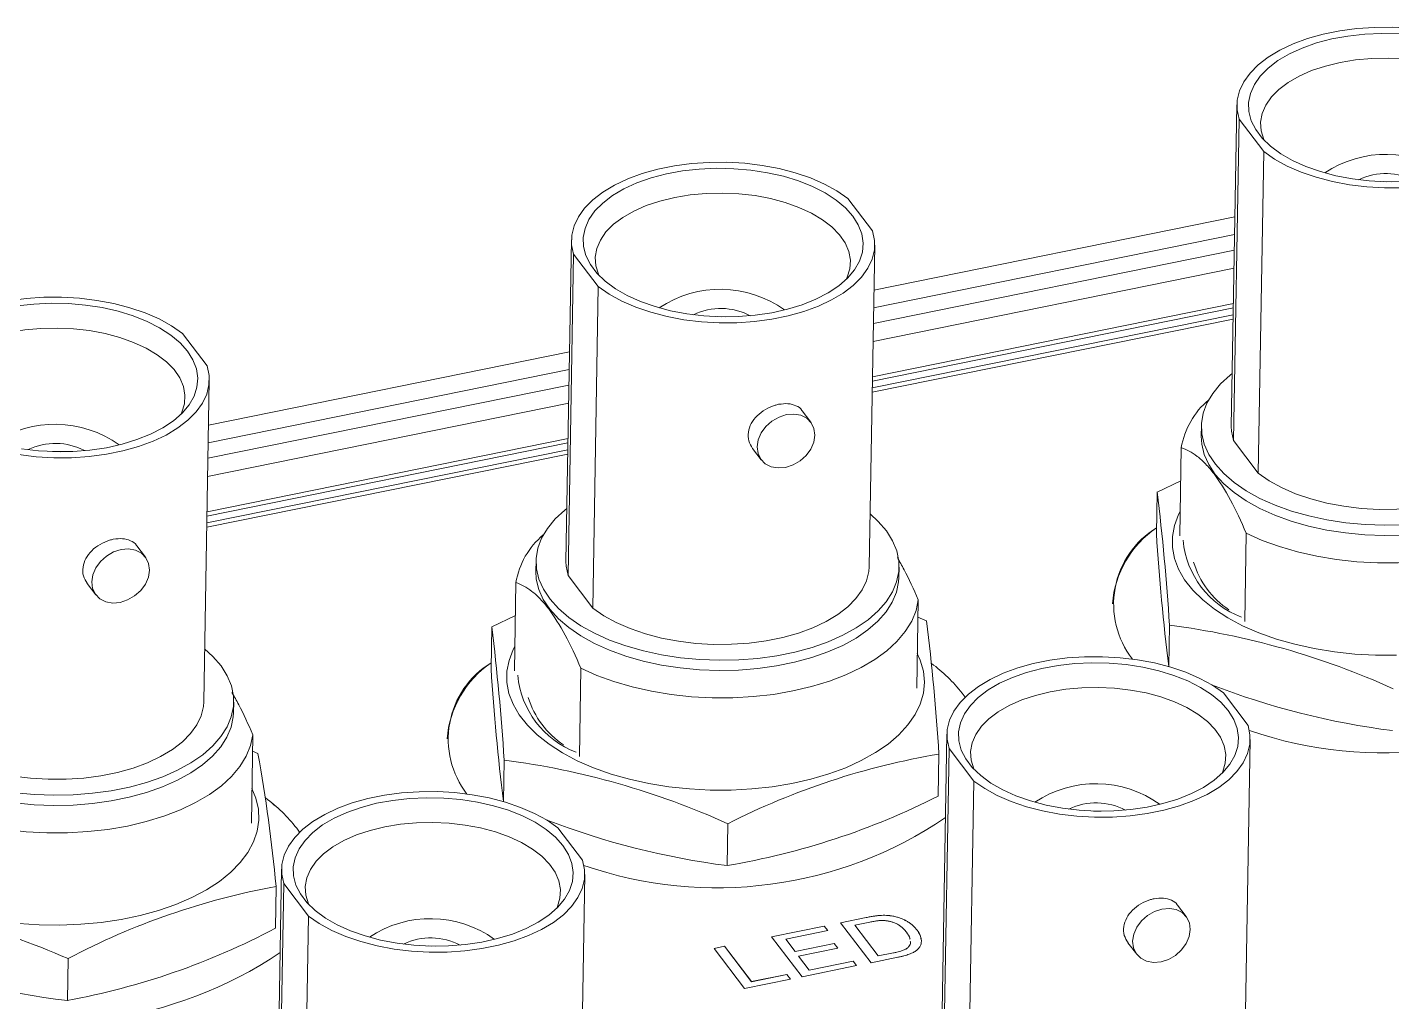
# Paper-space layout 'Sheet1' of a CAD drawing. Header units: millimetres. Extents: x 2 to 278, y 1 to 215.
# Drawn here: x 190.57 to 212.29, y 147.52 to 163.03 of the extents above; entities that cross this region are included whole.
import ezdxf

# ---------------------------------------------------------------- set-up
doc = ezdxf.new("R2010")
doc.units = ezdxf.units.MM

psp = doc.layouts.new('Sheet1')

# ---------------------------------------------------------------- linework, layer by layer
at = {"color": 7, "linetype": 'Continuous', "lineweight": 18}
for p, q in [((209.823, 161.791), (209.734, 156.676)), ((209.768, 156.45), (209.857, 161.566)), ((209.857, 161.566), (210.25, 161.048)), ((210.25, 161.048), (210.161, 155.932)), ((212.154, 160.571), (212.276, 160.568)), ((204.026, 159.786), (203.633, 160.303)), ((209.792, 160.009), (204.047, 158.844)), ((199.234, 159.644), (199.146, 154.528)), ((199.18, 154.302), (199.268, 159.418)), ((199.268, 159.418), (199.661, 158.901)), ((203.971, 154.445), (204.06, 159.56)), ((199.661, 158.901), (199.573, 153.785)), ((209.767, 158.562), (204.022, 157.397)), ((204.023, 157.465), (209.768, 158.63)), ((201.566, 158.423), (201.687, 158.421)), ((209.765, 158.453), (204.02, 157.288)), ((193.438, 157.639), (193.045, 158.156)), ((199.204, 157.862), (193.459, 156.697)), ((193.383, 152.297), (193.471, 157.413)), ((203.043, 156.744), (202.905, 156.926)), ((209.258, 156.684), (209.255, 156.522)), ((199.179, 156.415), (193.434, 155.25)), ((193.435, 155.317), (199.18, 156.482)), ((208.914, 154.934), (208.938, 156.339)), ((209.768, 156.45), (210.161, 155.932)), ((190.978, 156.276), (191.099, 156.274)), ((199.177, 156.306), (193.432, 155.141)), ((202.116, 156.327), (202.254, 156.145)), ((208.929, 155.813), (208.554, 155.633)), ((208.554, 155.633), (208.542, 154.967)), ((209.972, 154.978), (209.948, 153.572)), ((192.455, 154.597), (192.316, 154.778)), ((198.67, 154.536), (198.667, 154.375)), ((204.445, 154.275), (204.447, 154.436)), ((191.527, 154.179), (191.666, 153.997)), ((198.326, 152.786), (198.35, 154.192)), ((199.18, 154.302), (199.573, 153.785)), ((204.728, 152.514), (204.752, 153.919)), ((207.844, 153.853), (207.844, 153.853)), ((198.341, 153.666), (197.965, 153.486)), ((204.884, 153.581), (204.748, 153.642)), ((208.751, 153.514), (208.74, 152.855)), ((197.965, 153.486), (197.954, 152.82)), ((199.384, 152.83), (199.36, 151.425)), ((205.497, 152.368), (205.45, 152.432)), ((205.497, 152.368), (205.45, 152.431)), ((210.001, 151.92), (209.608, 152.437)), ((193.856, 152.127), (193.859, 152.289)), ((194.14, 150.366), (194.164, 151.772)), ((205.209, 151.778), (205.121, 146.662)), ((197.255, 151.706), (197.255, 151.706)), ((205.154, 146.436), (205.243, 151.552)), ((205.243, 151.552), (205.636, 151.035)), ((209.946, 146.578), (210.034, 151.694)), ((194.246, 151.475), (194.16, 151.511)), ((198.163, 151.367), (198.152, 150.707)), ((205.082, 151.462), (205.071, 150.796)), ((205.636, 151.035), (205.547, 145.919)), ((207.541, 150.557), (207.662, 150.555)), ((194.908, 150.221), (194.862, 150.284)), ((194.908, 150.221), (194.862, 150.284)), ((199.412, 149.773), (199.019, 150.29)), ((201.721, 150.355), (201.71, 149.689)), ((194.621, 149.63), (194.532, 144.515)), ((194.566, 144.289), (194.655, 149.405)), ((194.655, 149.405), (195.047, 148.887)), ((199.357, 144.431), (199.446, 149.547)), ((194.534, 149.357), (194.523, 148.691)), ((209.017, 148.878), (208.879, 149.06)), ((195.047, 148.887), (194.959, 143.772)), ((203.517, 148.78), (203.924, 148.862)), ((204.001, 148.143), (203.517, 148.78)), ((203.518, 148.78), (203.924, 148.862)), ((203.982, 148.789), (203.741, 148.74)), ((203.741, 148.74), (204.113, 148.251)), ((203.741, 148.74), (204.113, 148.251)), ((203.741, 148.74), (203.741, 148.74)), ((203.924, 148.862), (203.924, 148.862)), ((204.141, 148.895), (204.141, 148.896)), ((204.349, 148.885), (204.349, 148.885)), ((202.419, 148.557), (203.258, 148.727)), ((202.419, 148.557), (203.258, 148.727)), ((202.903, 147.921), (202.419, 148.557)), ((203.314, 148.654), (202.643, 148.518)), ((202.643, 148.518), (202.792, 148.322)), ((202.643, 148.517), (202.643, 148.518)), ((202.643, 148.517), (202.792, 148.322)), ((203.258, 148.727), (203.314, 148.654)), ((203.258, 148.727), (203.314, 148.654)), ((203.258, 148.727), (203.258, 148.727)), ((204.733, 148.663), (204.733, 148.663)), ((196.952, 148.41), (197.074, 148.408)), ((201.504, 148.371), (201.672, 148.405)), ((201.504, 148.371), (201.672, 148.405)), ((201.988, 147.735), (201.504, 148.371)), ((201.672, 148.405), (202.1, 147.843)), ((201.672, 148.405), (202.1, 147.842)), ((201.672, 148.405), (201.672, 148.405)), ((202.792, 148.322), (203.417, 148.449)), ((202.792, 148.322), (203.417, 148.448)), ((202.792, 148.322), (202.792, 148.322)), ((203.473, 148.375), (202.847, 148.248)), ((203.417, 148.449), (203.473, 148.375)), ((203.417, 148.448), (203.417, 148.449)), ((203.417, 148.448), (203.473, 148.375)), ((204.113, 148.251), (204.358, 148.301)), ((204.113, 148.251), (204.358, 148.3)), ((204.358, 148.3), (204.358, 148.301)), ((204.605, 148.402), (204.605, 148.402)), ((208.09, 148.46), (208.229, 148.279)), ((191.224, 148.21), (191.212, 147.543)), ((202.847, 148.248), (203.015, 148.028)), ((202.847, 148.248), (203.015, 148.028)), ((202.847, 148.248), (202.847, 148.248)), ((203.772, 148.097), (202.903, 147.921)), ((203.015, 148.028), (203.716, 148.17)), ((203.015, 148.028), (203.716, 148.17)), ((203.716, 148.17), (203.772, 148.097)), ((203.716, 148.17), (203.772, 148.097)), ((203.716, 148.17), (203.716, 148.17)), ((204.427, 148.23), (204.001, 148.143)), ((204.113, 148.251), (204.113, 148.251)), ((202.72, 147.884), (201.988, 147.735)), ((202.1, 147.843), (202.664, 147.957)), ((202.1, 147.842), (202.664, 147.957)), ((202.664, 147.957), (202.72, 147.884)), ((202.664, 147.957), (202.72, 147.884)), ((202.664, 147.957), (202.664, 147.957)), ((203.015, 148.028), (203.015, 148.028)), ((202.1, 147.842), (202.1, 147.843))]:
    psp.add_line(p, q, dxfattribs=at)
at = {"color": 8, "linetype": 'Continuous', "lineweight": 18}
for p, q in [((204.043, 158.565), (209.787, 159.73)), ((204.038, 158.316), (209.783, 159.481)), ((209.778, 159.194), (204.033, 158.029)), ((209.764, 158.384), (204.019, 157.219)), ((193.454, 156.418), (199.199, 157.583)), ((193.45, 156.169), (199.195, 157.334)), ((199.19, 157.047), (193.445, 155.882)), ((199.176, 156.236), (193.431, 155.071))]:
    psp.add_line(p, q, dxfattribs=at)
at = {"color": 7, "linetype": 'Continuous', "lineweight": 18, "flags": 128}
for points in [[(209.857, 161.566), (209.826, 161.715), (209.828, 161.866), (209.864, 162.014), (209.932, 162.159), (210.033, 162.299), (210.163, 162.43), (210.323, 162.553), (210.509, 162.664), (210.718, 162.763), (210.949, 162.847), (211.197, 162.917), (211.46, 162.97), (211.734, 163.006), (212.014, 163.025), (212.298, 163.027), (212.58, 163.011), (212.858, 162.977), (213.127, 162.926), (213.384, 162.859), (213.625, 162.777), (213.847, 162.681), (214.047, 162.572), (214.221, 162.451)], [(212.405, 162.925), (212.131, 162.93), (211.858, 162.918), (211.591, 162.888), (211.333, 162.841), (211.09, 162.777), (210.864, 162.697), (210.658, 162.603), (210.477, 162.497), (210.322, 162.379), (210.196, 162.251), (210.101, 162.116), (210.038, 161.975), (210.009, 161.831), (210.014, 161.685), (210.052, 161.541), (210.123, 161.4), (210.226, 161.264), (210.36, 161.135), (210.522, 161.016), (210.71, 160.908), (210.922, 160.812), (211.153, 160.731), (211.4, 160.665), (211.661, 160.616), (211.93, 160.584), (212.203, 160.569), (212.477, 160.573)], [(211.466, 162.467), (211.231, 162.41), (211.013, 162.338), (210.815, 162.25), (210.64, 162.15), (210.492, 162.039), (210.372, 161.918), (210.282, 161.79), (210.224, 161.656), (210.2, 161.519), (210.208, 161.381), (210.25, 161.244), (210.255, 161.232)], [(214.196, 161.164), (214.212, 161.198), (214.253, 161.333), (214.261, 161.471), (214.236, 161.609), (214.178, 161.744), (214.087, 161.874), (213.967, 161.998), (213.817, 162.113), (213.642, 162.217), (213.444, 162.309), (213.225, 162.387), (212.991, 162.449), (212.743, 162.496), (212.488, 162.525), (212.228, 162.537), (211.968, 162.531), (211.713, 162.508), (211.466, 162.467)], [(214.614, 161.934), (214.645, 161.784), (214.643, 161.633), (214.607, 161.485), (214.538, 161.34), (214.438, 161.201), (214.307, 161.069), (214.148, 160.946), (213.962, 160.835), (213.752, 160.737), (213.522, 160.652), (213.273, 160.583), (213.011, 160.529), (212.737, 160.493), (212.457, 160.474), (212.173, 160.472), (211.891, 160.489), (211.613, 160.522), (211.343, 160.573), (211.087, 160.64), (210.845, 160.722), (210.624, 160.818), (210.424, 160.928), (210.25, 161.048)], [(199.268, 159.418), (199.237, 159.568), (199.24, 159.718), (199.276, 159.867), (199.344, 160.012), (199.444, 160.151), (199.575, 160.283), (199.735, 160.405), (199.92, 160.517), (200.13, 160.615), (200.361, 160.7), (200.609, 160.769), (200.872, 160.822), (201.145, 160.859), (201.426, 160.878), (201.709, 160.879), (201.992, 160.863), (202.27, 160.83), (202.539, 160.779), (202.796, 160.712), (203.037, 160.63), (203.259, 160.533), (203.458, 160.424), (203.633, 160.303)], [(203.712, 160.021), (203.593, 160.153), (203.445, 160.278), (203.269, 160.392), (203.069, 160.494), (202.848, 160.582), (202.608, 160.656), (202.353, 160.713), (202.088, 160.754), (201.817, 160.777), (201.542, 160.783), (201.269, 160.771), (201.002, 160.741), (200.745, 160.693), (200.502, 160.629), (200.275, 160.55), (200.07, 160.456), (199.888, 160.349), (199.733, 160.231), (199.608, 160.104), (199.513, 159.968), (199.45, 159.828), (199.421, 159.683), (199.425, 159.538), (199.463, 159.394), (199.535, 159.252), (199.638, 159.116), (199.772, 158.988), (199.934, 158.868), (200.122, 158.76), (200.333, 158.665), (200.564, 158.584), (200.812, 158.518), (201.072, 158.469), (201.341, 158.436), (201.615, 158.422), (201.889, 158.425), (202.159, 158.447), (202.422, 158.485), (202.673, 158.541), (202.908, 158.613), (203.124, 158.7), (203.318, 158.8), (203.487, 158.913), (203.627, 159.036), (203.738, 159.168), (203.817, 159.306), (203.863, 159.449), (203.875, 159.594), (203.854, 159.739), (203.799, 159.882), (203.712, 160.021)], [(200.877, 160.32), (200.643, 160.263), (200.425, 160.19), (200.227, 160.103), (200.052, 160.003), (199.903, 159.892), (199.783, 159.771), (199.694, 159.642), (199.636, 159.509), (199.611, 159.372), (199.62, 159.234), (199.662, 159.097), (199.667, 159.085)], [(203.608, 159.017), (203.624, 159.05), (203.665, 159.186), (203.673, 159.324), (203.647, 159.461), (203.589, 159.596), (203.499, 159.727), (203.378, 159.851), (203.229, 159.966), (203.054, 160.07), (202.855, 160.161), (202.637, 160.239), (202.402, 160.302), (202.155, 160.348), (201.9, 160.378), (201.64, 160.39), (201.38, 160.384), (201.124, 160.36), (200.877, 160.32)], [(204.026, 159.786), (204.057, 159.636), (204.054, 159.486), (204.019, 159.337), (203.95, 159.192), (203.85, 159.053), (203.719, 158.921), (203.56, 158.799), (203.374, 158.688), (203.164, 158.589), (202.934, 158.505), (202.685, 158.435), (202.422, 158.382), (202.149, 158.346), (201.868, 158.326), (201.585, 158.325), (201.302, 158.341), (201.024, 158.375), (200.755, 158.426), (200.498, 158.492), (200.257, 158.575), (200.035, 158.671), (199.836, 158.78), (199.661, 158.901)], [(188.68, 157.271), (188.649, 157.421), (188.652, 157.571), (188.687, 157.72), (188.756, 157.865), (188.856, 158.004), (188.987, 158.136), (189.146, 158.258), (189.332, 158.369), (189.542, 158.468), (189.772, 158.552), (190.021, 158.622), (190.284, 158.675), (190.557, 158.711), (190.838, 158.731), (191.121, 158.732), (191.404, 158.716), (191.682, 158.682), (191.951, 158.632), (192.208, 158.565), (192.449, 158.482), (192.671, 158.386), (192.87, 158.277), (193.045, 158.156)], [(193.124, 157.874), (193.005, 158.006), (192.857, 158.13), (192.681, 158.244), (192.481, 158.346), (192.259, 158.435), (192.02, 158.508), (191.765, 158.566), (191.5, 158.607), (191.228, 158.63), (190.954, 158.636), (190.681, 158.623), (190.414, 158.593)], [(193.02, 156.869), (193.035, 156.903), (193.076, 157.038), (193.084, 157.176), (193.059, 157.314), (193.001, 157.449), (192.911, 157.58), (192.79, 157.703), (192.641, 157.818), (192.466, 157.922), (192.267, 158.014), (192.049, 158.092), (191.814, 158.155), (191.567, 158.201), (191.311, 158.23), (191.051, 158.242), (190.792, 158.236), (190.536, 158.213), (190.289, 158.173)], [(190.484, 156.321), (190.753, 156.289), (191.027, 156.275), (191.301, 156.278), (191.571, 156.299), (191.834, 156.338), (192.085, 156.394), (192.32, 156.466), (192.536, 156.552), (192.73, 156.653), (192.899, 156.765), (193.039, 156.889), (193.15, 157.02), (193.229, 157.159), (193.275, 157.301), (193.287, 157.446), (193.266, 157.592), (193.211, 157.735), (193.124, 157.874)], [(193.438, 157.639), (193.469, 157.489), (193.466, 157.339), (193.43, 157.19), (193.362, 157.045), (193.262, 156.906), (193.131, 156.774), (192.971, 156.652), (192.786, 156.54), (192.576, 156.442), (192.345, 156.357), (192.097, 156.288), (191.834, 156.235), (191.56, 156.198), (191.28, 156.179), (190.997, 156.178), (190.714, 156.194), (190.436, 156.228), (190.167, 156.278), (189.91, 156.345), (189.669, 156.427), (189.447, 156.524), (189.247, 156.633), (189.073, 156.754)], [(212.484, 155.109), (212.174, 155.103), (211.863, 155.114), (211.556, 155.143), (211.256, 155.189), (210.966, 155.252), (210.69, 155.33), (210.43, 155.424), (210.19, 155.532), (209.973, 155.652), (209.782, 155.784), (209.617, 155.926), (209.482, 156.076), (209.378, 156.232), (209.305, 156.393), (209.266, 156.557), (209.26, 156.722), (209.287, 156.885), (209.347, 157.046), (209.44, 157.202), (209.564, 157.352), (209.718, 157.493), (209.749, 157.517)], [(202.656, 156.864), (202.774, 156.874), (202.884, 156.855), (202.978, 156.807), (203.049, 156.735), (203.093, 156.643), (203.107, 156.537), (203.09, 156.425), (203.042, 156.315), (202.968, 156.213), (202.872, 156.127), (202.76, 156.063), (202.641, 156.024), (202.523, 156.015), (202.413, 156.034), (202.319, 156.082), (202.247, 156.154), (202.203, 156.246), (202.19, 156.351), (202.207, 156.463), (202.255, 156.574), (202.329, 156.676), (202.425, 156.762), (202.537, 156.826), (202.656, 156.864)], [(209.734, 156.676), (209.737, 156.6), (209.768, 156.45)], [(210.161, 155.932), (210.336, 155.812), (210.535, 155.703), (210.757, 155.606), (210.998, 155.524), (211.255, 155.457), (211.524, 155.406), (211.802, 155.373), (212.085, 155.357), (212.368, 155.358), (212.649, 155.377), (212.922, 155.414), (213.185, 155.467), (213.433, 155.536), (213.664, 155.621), (213.874, 155.719), (214.059, 155.831), (214.219, 155.953), (214.35, 156.085), (214.45, 156.224), (214.518, 156.369), (214.554, 156.518), (214.56, 156.592)], [(212.481, 154.948), (212.171, 154.941), (211.86, 154.952), (211.553, 154.981), (211.253, 155.027), (210.963, 155.09), (210.687, 155.169), (210.427, 155.263), (210.188, 155.37), (209.971, 155.491), (209.779, 155.623), (209.614, 155.765), (209.479, 155.914), (209.375, 156.071), (209.302, 156.232), (209.263, 156.396), (209.255, 156.522)], [(215.341, 156.067), (215.305, 155.894), (215.236, 155.724), (215.135, 155.56), (215.002, 155.402), (214.84, 155.253), (214.648, 155.114), (214.431, 154.986), (214.189, 154.871), (213.926, 154.77), (213.644, 154.684), (213.346, 154.614), (213.036, 154.561), (212.716, 154.525), (212.39, 154.506), (212.062, 154.506), (211.734, 154.523), (211.41, 154.558), (211.095, 154.61), (210.79, 154.679), (210.499, 154.764), (210.226, 154.864), (209.972, 154.978)], [(203.986, 155.286), (204.117, 155.165), (204.246, 155.014), (204.345, 154.857), (204.411, 154.695), (204.444, 154.531), (204.443, 154.366), (204.409, 154.203), (204.343, 154.043), (204.244, 153.888), (204.114, 153.74), (203.954, 153.601), (203.767, 153.472), (203.554, 153.355), (203.318, 153.251), (203.062, 153.161), (202.788, 153.086), (202.5, 153.028), (202.202, 152.986), (201.895, 152.962), (201.585, 152.955), (201.275, 152.967), (200.968, 152.995), (200.668, 153.041), (200.378, 153.104), (200.101, 153.183), (199.842, 153.277), (199.602, 153.385), (199.385, 153.505), (199.193, 153.637), (199.029, 153.779), (198.894, 153.929), (198.789, 154.085), (198.717, 154.246), (198.677, 154.41), (198.671, 154.574), (198.699, 154.738), (198.759, 154.899), (198.852, 155.055), (198.976, 155.204), (199.13, 155.345), (199.161, 155.37)], [(208.921, 155.323), (208.895, 155.273), (208.829, 155.101), (208.796, 154.927), (208.796, 154.752), (208.829, 154.577), (208.894, 154.404), (208.992, 154.235), (209.12, 154.071), (209.279, 153.915), (209.465, 153.768), (209.678, 153.631), (209.915, 153.505), (210.174, 153.392), (210.452, 153.293), (210.747, 153.21), (211.055, 153.142), (211.374, 153.09), (211.7, 153.055), (212.031, 153.038), (212.362, 153.038)], [(192.067, 154.717), (192.186, 154.727), (192.296, 154.707), (192.39, 154.66), (192.461, 154.588), (192.505, 154.496), (192.519, 154.39), (192.501, 154.278), (192.454, 154.168), (192.379, 154.066), (192.283, 153.98), (192.172, 153.915), (192.053, 153.877), (191.934, 153.867), (191.824, 153.887), (191.731, 153.934), (191.659, 154.006), (191.615, 154.098), (191.601, 154.204), (191.619, 154.316), (191.666, 154.426), (191.741, 154.528), (191.837, 154.614), (191.948, 154.679), (192.067, 154.717)], [(204.445, 154.275), (204.44, 154.205), (204.407, 154.042), (204.34, 153.882), (204.241, 153.727), (204.111, 153.579), (203.951, 153.44), (203.764, 153.31), (203.551, 153.193), (203.315, 153.089), (203.059, 152.999), (202.786, 152.924), (202.498, 152.866), (202.199, 152.825), (201.893, 152.8), (201.583, 152.794), (201.272, 152.805), (200.965, 152.834), (200.665, 152.88), (200.375, 152.943), (200.098, 153.021), (199.839, 153.115), (199.599, 153.223), (199.382, 153.344), (199.191, 153.475), (199.026, 153.617), (198.891, 153.767), (198.786, 153.923), (198.714, 154.084), (198.675, 154.248), (198.667, 154.375)], [(199.146, 154.528), (199.149, 154.452), (199.18, 154.302)], [(199.573, 153.785), (199.747, 153.664), (199.947, 153.555), (200.169, 153.459), (200.41, 153.377), (200.667, 153.31), (200.936, 153.259), (201.214, 153.225), (201.496, 153.209), (201.78, 153.211), (202.06, 153.23), (202.334, 153.266), (202.597, 153.319), (202.845, 153.389), (203.076, 153.473), (203.285, 153.572), (203.471, 153.683), (203.631, 153.806), (203.761, 153.937), (203.862, 154.077), (203.93, 154.222), (203.966, 154.37), (203.971, 154.445)], [(204.752, 153.919), (204.717, 153.746), (204.648, 153.577), (204.547, 153.413), (204.414, 153.255), (204.251, 153.106), (204.06, 152.966), (203.843, 152.839), (203.601, 152.724), (203.338, 152.623), (203.056, 152.537), (202.758, 152.467), (202.448, 152.413), (202.128, 152.377), (201.802, 152.359), (201.473, 152.358), (201.146, 152.375), (200.822, 152.41), (200.506, 152.462), (200.201, 152.531), (199.911, 152.616), (199.637, 152.716), (199.384, 152.83)], [(193.397, 153.139), (193.529, 153.018), (193.658, 152.867), (193.756, 152.709), (193.822, 152.548), (193.855, 152.384), (193.855, 152.219), (193.821, 152.056), (193.754, 151.896), (193.655, 151.741), (193.525, 151.593), (193.366, 151.454), (193.179, 151.325), (192.966, 151.207), (192.73, 151.103), (192.474, 151.013), (192.2, 150.939), (191.912, 150.88), (191.613, 150.839), (191.307, 150.815), (190.997, 150.808), (190.687, 150.819), (190.38, 150.848)], [(198.332, 153.175), (198.307, 153.125), (198.241, 152.954), (198.208, 152.78), (198.207, 152.604), (198.24, 152.429), (198.306, 152.256), (198.403, 152.087), (198.532, 151.924), (198.69, 151.768), (198.877, 151.62), (199.09, 151.483), (199.327, 151.358), (199.586, 151.245), (199.864, 151.146), (200.159, 151.062), (200.467, 150.994), (200.786, 150.943), (201.112, 150.908), (201.443, 150.891), (201.774, 150.891), (202.102, 150.909), (202.426, 150.943), (202.74, 150.995), (203.042, 151.064), (203.329, 151.148), (203.598, 151.247), (203.846, 151.36), (204.072, 151.486), (204.272, 151.623), (204.445, 151.771), (204.589, 151.927), (204.702, 152.091), (204.784, 152.26), (204.834, 152.433), (204.85, 152.608), (204.834, 152.783), (204.785, 152.958), (204.738, 153.065)], [(205.243, 151.552), (205.212, 151.702), (205.214, 151.852), (205.25, 152.001), (205.319, 152.146), (205.419, 152.285), (205.55, 152.417), (205.709, 152.539), (205.895, 152.65), (206.105, 152.749), (206.335, 152.834), (206.584, 152.903), (206.847, 152.956), (207.12, 152.993), (207.4, 153.012), (207.684, 153.013), (207.967, 152.997), (208.244, 152.963), (208.514, 152.913), (208.771, 152.846), (209.012, 152.764), (209.233, 152.667), (209.433, 152.558), (209.608, 152.437)], [(209.686, 152.155), (209.568, 152.287), (209.419, 152.412), (209.244, 152.525), (209.044, 152.627), (208.822, 152.716), (208.582, 152.79), (208.328, 152.847), (208.063, 152.888), (207.791, 152.911), (207.517, 152.917), (207.244, 152.904), (206.977, 152.874), (206.72, 152.827), (206.476, 152.763), (206.25, 152.684), (206.044, 152.59), (205.863, 152.483), (205.708, 152.365), (205.582, 152.237), (205.487, 152.102), (205.425, 151.961), (205.395, 151.817), (205.4, 151.672), (205.438, 151.527), (205.509, 151.386), (205.613, 151.25), (205.746, 151.121), (205.908, 151.002), (206.097, 150.894), (206.308, 150.799), (206.539, 150.717), (206.787, 150.652), (207.047, 150.602), (207.316, 150.57), (207.589, 150.556), (207.863, 150.559), (208.134, 150.58), (208.397, 150.619), (208.647, 150.675), (208.883, 150.747), (209.099, 150.834), (209.293, 150.934), (209.461, 151.047), (209.602, 151.17), (209.713, 151.301), (209.792, 151.44), (209.838, 151.582), (209.85, 151.728), (209.829, 151.873), (209.774, 152.016), (209.686, 152.155)], [(206.852, 152.454), (206.618, 152.397), (206.399, 152.324), (206.201, 152.237), (206.027, 152.137), (205.878, 152.025), (205.758, 151.905), (205.668, 151.776), (205.611, 151.642), (205.586, 151.505), (205.595, 151.367), (205.636, 151.231), (205.642, 151.219)], [(209.583, 151.15), (209.598, 151.184), (209.639, 151.32), (209.647, 151.457), (209.622, 151.595), (209.564, 151.73), (209.474, 151.861), (209.353, 151.984), (209.204, 152.099), (209.028, 152.204), (208.83, 152.295), (208.612, 152.373), (208.377, 152.436), (208.13, 152.482), (207.874, 152.512), (207.614, 152.523), (207.354, 152.518), (207.099, 152.494), (206.852, 152.454)], [(188.984, 151.638), (189.159, 151.517), (189.358, 151.408), (189.58, 151.311), (189.821, 151.229), (190.078, 151.162), (190.348, 151.112), (190.625, 151.078), (190.908, 151.062), (191.192, 151.063), (191.472, 151.082), (191.745, 151.119), (192.008, 151.172), (192.257, 151.241), (192.487, 151.326), (192.697, 151.425), (192.883, 151.536), (193.042, 151.658), (193.173, 151.79), (193.273, 151.929), (193.342, 152.074), (193.378, 152.223), (193.383, 152.297)], [(193.856, 152.127), (193.852, 152.057), (193.818, 151.894), (193.752, 151.734), (193.653, 151.579), (193.523, 151.431), (193.363, 151.292), (193.176, 151.163), (192.963, 151.046), (192.727, 150.942), (192.471, 150.852), (192.197, 150.777), (191.909, 150.719), (191.611, 150.677), (191.304, 150.653), (190.994, 150.647), (190.684, 150.658), (190.377, 150.686)], [(194.164, 151.772), (194.129, 151.599), (194.06, 151.43), (193.959, 151.265), (193.826, 151.108), (193.663, 150.958), (193.472, 150.819), (193.254, 150.691), (193.013, 150.576), (192.749, 150.475), (192.467, 150.389), (192.17, 150.319), (191.859, 150.266), (191.539, 150.23), (191.213, 150.211), (190.885, 150.211), (190.557, 150.228), (190.234, 150.263), (189.918, 150.315), (189.613, 150.384), (189.322, 150.469), (189.049, 150.569), (188.796, 150.683)], [(210.001, 151.92), (210.031, 151.77), (210.029, 151.62), (209.993, 151.471), (209.925, 151.326), (209.824, 151.187), (209.694, 151.055), (209.534, 150.933), (209.348, 150.822), (209.139, 150.723), (208.908, 150.639), (208.66, 150.569), (208.397, 150.516), (208.123, 150.479), (207.843, 150.46), (207.559, 150.459), (207.277, 150.475), (206.999, 150.509), (206.73, 150.559), (206.473, 150.626), (206.232, 150.708), (206.01, 150.805), (205.81, 150.914), (205.636, 151.035)], [(194.253, 150.588), (194.213, 150.763), (194.149, 150.917)], [(194.655, 149.405), (194.624, 149.555), (194.626, 149.705), (194.662, 149.853), (194.73, 149.998), (194.831, 150.138), (194.961, 150.269), (195.121, 150.392), (195.307, 150.503), (195.516, 150.602), (195.747, 150.686), (195.995, 150.756), (196.258, 150.809), (196.532, 150.845), (196.812, 150.864), (197.096, 150.866), (197.378, 150.85), (197.656, 150.816), (197.925, 150.765), (198.182, 150.698), (198.423, 150.616), (198.645, 150.52), (198.845, 150.411), (199.019, 150.29)], [(199.098, 150.007), (198.979, 150.14), (198.831, 150.264), (198.656, 150.378), (198.456, 150.48), (198.234, 150.569), (197.994, 150.642), (197.74, 150.7), (197.475, 150.741), (197.203, 150.764), (196.928, 150.769), (196.656, 150.757), (196.389, 150.727), (196.131, 150.68), (195.888, 150.616), (195.662, 150.536), (195.456, 150.442), (195.275, 150.336), (195.12, 150.218), (194.994, 150.09), (194.899, 149.955), (194.836, 149.814), (194.807, 149.67), (194.812, 149.524), (194.85, 149.38), (194.921, 149.239), (195.024, 149.103), (195.158, 148.974), (195.32, 148.855), (195.508, 148.747), (195.72, 148.651), (195.951, 148.57), (196.198, 148.504), (196.459, 148.455), (196.727, 148.423), (197.001, 148.408), (197.275, 148.412), (197.546, 148.433), (197.808, 148.472), (198.059, 148.528), (198.295, 148.599), (198.511, 148.686), (198.705, 148.787), (198.873, 148.899), (199.014, 149.022), (199.124, 149.154), (199.203, 149.292), (199.249, 149.435), (199.262, 149.58), (199.24, 149.725), (199.186, 149.868), (199.098, 150.007)], [(190.434, 148.768), (190.764, 148.746), (191.095, 148.742), (191.425, 148.755), (191.75, 148.785), (192.067, 148.832), (192.372, 148.896), (192.664, 148.976), (192.938, 149.071), (193.192, 149.18), (193.424, 149.303), (193.632, 149.437), (193.812, 149.582), (193.964, 149.736), (194.086, 149.898), (194.177, 150.066), (194.235, 150.238), (194.261, 150.413), (194.253, 150.588), (194.253, 150.588)], [(196.264, 150.306), (196.029, 150.249), (195.811, 150.177), (195.613, 150.09), (195.438, 149.989), (195.29, 149.878), (195.169, 149.757), (195.08, 149.629), (195.022, 149.495), (194.998, 149.358), (195.006, 149.22), (195.048, 149.083), (195.053, 149.071)], [(198.994, 149.003), (199.01, 149.037), (199.051, 149.172), (199.059, 149.31), (199.034, 149.448), (198.975, 149.583), (198.885, 149.713), (198.765, 149.837), (198.615, 149.952), (198.44, 150.056), (198.242, 150.148), (198.023, 150.226), (197.789, 150.288), (197.541, 150.335), (197.286, 150.364), (197.026, 150.376), (196.766, 150.37), (196.511, 150.347), (196.264, 150.306)], [(199.412, 149.773), (199.443, 149.623), (199.441, 149.473), (199.405, 149.324), (199.336, 149.179), (199.236, 149.04), (199.105, 148.908), (198.946, 148.786), (198.76, 148.674), (198.55, 148.576), (198.32, 148.491), (198.071, 148.422), (197.809, 148.368), (197.535, 148.332), (197.255, 148.313), (196.971, 148.311), (196.689, 148.328), (196.411, 148.361), (196.141, 148.412), (195.884, 148.479), (195.643, 148.561), (195.422, 148.657), (195.222, 148.767), (195.047, 148.887)], [(208.63, 148.998), (208.749, 149.008), (208.859, 148.988), (208.953, 148.941), (209.024, 148.869), (209.068, 148.777), (209.082, 148.671), (209.064, 148.559), (209.017, 148.449), (208.942, 148.347), (208.846, 148.261), (208.735, 148.196), (208.616, 148.158), (208.497, 148.148), (208.387, 148.168), (208.293, 148.215), (208.222, 148.288), (208.178, 148.38), (208.164, 148.485), (208.182, 148.597), (208.229, 148.708), (208.304, 148.809), (208.4, 148.895), (208.511, 148.96), (208.63, 148.998)]]:
    psp.add_lwpolyline(points, dxfattribs=at)
at = {"color": 7, "linetype": 'Continuous', "lineweight": 18}
for centre, radius, start, end in [((212.192, 159.255), 1.75, 54.2858, 123.7312), ((212.2, 159.697), 1.003, 62.3188, 115.6981), ((201.604, 157.108), 1.75, 54.2858, 123.7312), ((201.612, 157.55), 1.003, 62.3188, 115.6981), ((210.175, 156.132), 1.254, 129.7336, 170.4976), ((191.016, 154.961), 1.75, 54.2858, 123.7312), ((191.023, 155.403), 1.003, 62.3188, 115.6981), ((173.227, 151.27), 35.595, 3.6154, 7.0415), ((209.453, 153.729), 1.615, 124.2872, 175.5815), ((209.285, 153.848), 1.423, 121.3685, 217.794), ((199.587, 153.985), 1.254, 129.7336, 170.4976), ((244.159, 157.219), 35.687, 183.6179, 187.0241), ((210.417, 155.002), 1.457, 185.3768, 249.0584), ((210.464, 154.914), 1.387, 196.544, 236.4373), ((169.558, 149.218), 35.595, 3.6154, 7.0415), ((207.147, 141.111), 12.507, 65.6206, 82.6309), ((162.639, 149.123), 35.595, 3.6154, 7.0415), ((198.865, 151.581), 1.615, 124.2872, 175.5815), ((198.696, 151.7), 1.423, 121.3685, 217.794), ((203.492, 150.904), 2.484, 37.96, 53.7051), ((203.492, 150.904), 2.484, 37.9599, 53.7047), ((233.57, 155.072), 35.687, 183.6179, 187.0241), ((199.829, 152.854), 1.457, 185.3768, 249.0584), ((213.866, 164.061), 12.325, 248.8492, 262.6921), ((212.137, 157.965), 6.481, 250.9518, 304.1423), ((199.878, 152.769), 1.391, 196.958, 236.4106), ((168.645, 146.912), 26.004, 5.3949, 10.1042), ((196.559, 138.964), 12.507, 65.6206, 82.6309), ((207.024, 139.914), 11.711, 99.5446, 116.9225), ((207.579, 149.242), 1.75, 54.2858, 123.7312), ((192.898, 148.752), 2.491, 37.972, 53.9752), ((192.898, 148.751), 2.491, 37.972, 53.9747), ((199.768, 161.238), 11.711, 279.5446, 296.9225), ((207.586, 149.684), 1.003, 62.3188, 115.6981), ((203.278, 161.914), 12.325, 248.8492, 262.6921), ((201.548, 155.817), 6.481, 250.9518, 304.1423), ((186.17, 136.614), 12.649, 66.4518, 83.3963), ((196.618, 137.999), 11.548, 100.3952, 117.8474), ((196.99, 147.095), 1.75, 54.2858, 123.7312), ((189.128, 158.902), 11.548, 280.3952, 297.8474), ((196.998, 147.536), 1.003, 62.3188, 115.6981), ((190.96, 153.67), 6.481, 250.9518, 304.1423), ((192.635, 159.941), 12.479, 249.6088, 263.4525)]:
    psp.add_arc(centre, radius, start, end, dxfattribs=at)
for points, knots in [([(202.117, 156.327), (202.094, 156.365), (202.046, 156.443), (202.041, 156.585), (202.087, 156.725), (202.184, 156.851), (202.317, 156.952), (202.441, 157.007), (202.512, 157.023), (202.531, 157.028)], [0, 0, 0, 0, 0.151921, 0.309756, 0.465099, 0.62157, 0.781001, 0.940671, 1, 1, 1, 1]), ([(202.531, 157.028), (202.582, 157.035), (202.684, 157.048), (202.809, 157.009), (202.884, 156.966), (202.903, 156.927), (202.903, 156.925)], [0, 0, 0, 0, 0.326402, 0.652644, 0.983043, 1, 1, 1, 1]), ([(208.938, 156.339), (209.022, 156.31), (209.107, 156.266), (209.237, 156.164), (209.281, 156.125), (209.37, 156.033), (209.415, 155.98), (209.549, 155.803), (209.636, 155.663), (209.807, 155.345), (209.891, 155.166), (209.972, 154.978)], [0, 0, 0, 0, 0.25, 0.25, 0.375, 0.375, 0.5, 0.5, 0.75, 0.75, 1, 1, 1, 1]), ([(191.529, 154.18), (191.505, 154.218), (191.457, 154.296), (191.453, 154.437), (191.499, 154.577), (191.595, 154.704), (191.729, 154.805), (191.853, 154.859), (191.924, 154.876), (191.943, 154.881)], [0, 0, 0, 0, 0.151921, 0.309756, 0.465099, 0.62157, 0.781001, 0.940671, 1, 1, 1, 1]), ([(191.943, 154.881), (191.994, 154.887), (192.095, 154.9), (192.22, 154.862), (192.296, 154.819), (192.314, 154.78), (192.315, 154.778)], [0, 0, 0, 0, 0.326402, 0.652644, 0.983043, 1, 1, 1, 1]), ([(204.752, 153.919), (204.679, 154.084), (204.571, 154.326), (204.457, 154.526), (204.42, 154.589)], [0, 0, 0, 0, 0.6840693, 1, 1, 1, 1]), ([(198.35, 154.192), (198.434, 154.163), (198.519, 154.118), (198.649, 154.017), (198.693, 153.978), (198.781, 153.886), (198.827, 153.833), (198.961, 153.656), (199.048, 153.515), (199.219, 153.197), (199.303, 153.019), (199.384, 152.83)], [0, 0, 0, 0, 0.25, 0.25, 0.375, 0.375, 0.5, 0.5, 0.75, 0.75, 1, 1, 1, 1]), ([(194.164, 151.772), (194.09, 151.937), (193.983, 152.178), (193.868, 152.378), (193.832, 152.441)], [0, 0, 0, 0, 0.684069, 1, 1, 1, 1]), ([(208.506, 149.162), (208.557, 149.168), (208.658, 149.181), (208.783, 149.143), (208.859, 149.1), (208.877, 149.061), (208.878, 149.059)], [0, 0, 0, 0, 0.326402, 0.652644, 0.983043, 1, 1, 1, 1]), ([(208.092, 148.461), (208.068, 148.499), (208.02, 148.577), (208.015, 148.719), (208.062, 148.858), (208.158, 148.985), (208.292, 149.086), (208.415, 149.141), (208.487, 149.157), (208.506, 149.162)], [0, 0, 0, 0, 0.151921, 0.309756, 0.465099, 0.62157, 0.781001, 0.940671, 1, 1, 1, 1]), ([(203.924, 148.862), (203.935, 148.864), (203.957, 148.869), (203.989, 148.875), (204.019, 148.88), (204.047, 148.884), (204.073, 148.888), (204.097, 148.892), (204.12, 148.894), (204.134, 148.895), (204.141, 148.896)], [0, 0, 0, 0, 0.157891, 0.306795, 0.445675, 0.574557, 0.694631, 0.805977, 0.907764, 1, 1, 1, 1]), ([(203.924, 148.862), (203.935, 148.864), (203.957, 148.869), (203.989, 148.875), (204.019, 148.88), (204.047, 148.884), (204.073, 148.888), (204.097, 148.891), (204.12, 148.894), (204.134, 148.895), (204.141, 148.895)], [0, 0, 0, 0, 0.157891, 0.306795, 0.445675, 0.574557, 0.694631, 0.805977, 0.907764, 1, 1, 1, 1]), ([(204.189, 148.816), (204.182, 148.816), (204.169, 148.816), (204.148, 148.815), (204.126, 148.813), (204.101, 148.81), (204.074, 148.806), (204.045, 148.801), (204.014, 148.795), (203.993, 148.791), (203.982, 148.789)], [0, 0, 0, 0, 0.087425, 0.185248, 0.292738, 0.411206, 0.541246, 0.682781, 0.836034, 1, 1, 1, 1]), ([(204.141, 148.896), (204.16, 148.897), (204.195, 148.899), (204.248, 148.898), (204.3, 148.893), (204.333, 148.888), (204.349, 148.885)], [0, 0, 0, 0, 0.261213, 0.5120482, 0.7577925, 1, 1, 1, 1]), ([(204.141, 148.895), (204.16, 148.897), (204.195, 148.899), (204.248, 148.897), (204.3, 148.893), (204.333, 148.888), (204.349, 148.885)], [0, 0, 0, 0, 0.261213, 0.5120482, 0.7577925, 1, 1, 1, 1]), ([(204.564, 148.63), (204.557, 148.638), (204.545, 148.654), (204.525, 148.676), (204.504, 148.697), (204.482, 148.716), (204.46, 148.733), (204.437, 148.748), (204.413, 148.761), (204.388, 148.773), (204.363, 148.783), (204.338, 148.791), (204.313, 148.799), (204.288, 148.805), (204.263, 148.809), (204.238, 148.813), (204.213, 148.815), (204.197, 148.816), (204.189, 148.816)], [0, 0, 0, 0, 0.091264, 0.177443, 0.258686, 0.334788, 0.406046, 0.47373, 0.537158, 0.596987, 0.654512, 0.709268, 0.761503, 0.811836, 0.860596, 0.9078, 0.954256, 1, 1, 1, 1]), ([(204.349, 148.885), (204.359, 148.883), (204.38, 148.879), (204.41, 148.871), (204.439, 148.863), (204.468, 148.853), (204.495, 148.843), (204.522, 148.831), (204.547, 148.819), (204.572, 148.805), (204.595, 148.79), (204.618, 148.775), (204.64, 148.758), (204.66, 148.741), (204.68, 148.723), (204.699, 148.704), (204.716, 148.684), (204.727, 148.67), (204.733, 148.663)], [0, 0, 0, 0, 0.056809, 0.113874, 0.170522, 0.227532, 0.285334, 0.343678, 0.403164, 0.464002, 0.525827, 0.589097, 0.653293, 0.719115, 0.786763, 0.855798, 0.926841, 1, 1, 1, 1]), ([(204.349, 148.885), (204.359, 148.883), (204.38, 148.879), (204.41, 148.871), (204.439, 148.863), (204.468, 148.853), (204.495, 148.843), (204.522, 148.831), (204.547, 148.818), (204.572, 148.805), (204.595, 148.79), (204.618, 148.775), (204.64, 148.758), (204.66, 148.741), (204.68, 148.723), (204.699, 148.704), (204.716, 148.684), (204.727, 148.67), (204.733, 148.663)], [0, 0, 0, 0, 0.056809, 0.113874, 0.170522, 0.227532, 0.285334, 0.343678, 0.403164, 0.464002, 0.525827, 0.589097, 0.653293, 0.719115, 0.786763, 0.855798, 0.926841, 1, 1, 1, 1]), ([(204.733, 148.663), (204.741, 148.651), (204.758, 148.628), (204.777, 148.594), (204.791, 148.561), (204.799, 148.529), (204.803, 148.498), (204.802, 148.47), (204.798, 148.444), (204.789, 148.419), (204.777, 148.397), (204.763, 148.376), (204.745, 148.357), (204.726, 148.339), (204.702, 148.323), (204.675, 148.307), (204.643, 148.293), (204.608, 148.279), (204.568, 148.265), (204.525, 148.252), (204.478, 148.24), (204.444, 148.233), (204.427, 148.23)], [0, 0, 0, 0, 0.070538, 0.137266, 0.200474, 0.260575, 0.317206, 0.370107, 0.419809, 0.466225, 0.510119, 0.552067, 0.591849, 0.630323, 0.668702, 0.708693, 0.750643, 0.795033, 0.841979, 0.891764, 0.944294, 1, 1, 1, 1]), ([(204.622, 148.517), (204.621, 148.522), (204.617, 148.561), (204.589, 148.598), (204.564, 148.63)], [0, 0, 0, 0, 0.12389, 1, 1, 1, 1]), ([(204.733, 148.663), (204.756, 148.631), (204.789, 148.587), (204.792, 148.539), (204.793, 148.526)], [0, 0, 0, 0, 0.705267, 1, 1, 1, 1]), ([(204.358, 148.3), (204.376, 148.304), (204.409, 148.311), (204.455, 148.323), (204.494, 148.335), (204.527, 148.348), (204.553, 148.36), (204.574, 148.374), (204.592, 148.388), (204.601, 148.398), (204.605, 148.402)], [0, 0, 0, 0, 0.177965, 0.336669, 0.476144, 0.597362, 0.70704, 0.80927, 0.907083, 1, 1, 1, 1]), ([(204.358, 148.301), (204.376, 148.304), (204.409, 148.311), (204.455, 148.323), (204.494, 148.335), (204.527, 148.348), (204.553, 148.361), (204.574, 148.374), (204.592, 148.388), (204.601, 148.398), (204.605, 148.402)], [0, 0, 0, 0, 0.177965, 0.336669, 0.476144, 0.597362, 0.70704, 0.80927, 0.907083, 1, 1, 1, 1]), ([(204.605, 148.402), (204.617, 148.423), (204.633, 148.45), (204.627, 148.478), (204.626, 148.484)], [0, 0, 0, 0, 0.782213, 1, 1, 1, 1]), ([(204.605, 148.402), (204.617, 148.424), (204.633, 148.45), (204.627, 148.478), (204.626, 148.484)], [0, 0, 0, 0, 0.782213, 1, 1, 1, 1])]:
    psp.add_open_spline(points, degree=3, knots=knots, dxfattribs=at)

doc.saveas('drawing.dxf')
